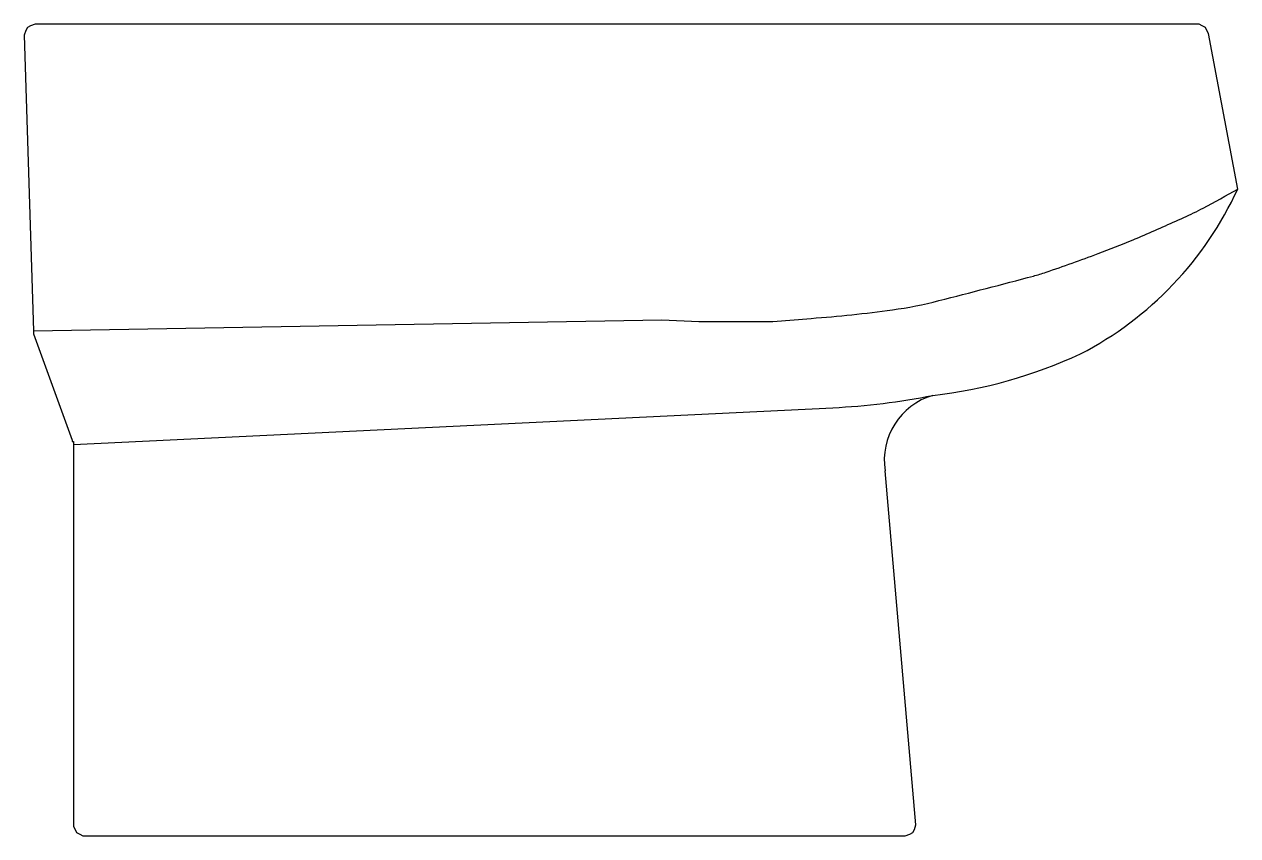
# Model space of a CAD drawing. Header units: millimetres. Extents: x -2979.702 to -2979.133, y 2969.732 to 2970.112.
import ezdxf

# ---------------------------------------------------------------- set-up
doc = ezdxf.new("R2010")
doc.units = ezdxf.units.MM
doc.header["$LTSCALE"] = 10
doc.layers.add('banheiro_louças', color=2, linetype='Continuous')

msp = doc.modelspace()

# ---------------------------------------------------------------- linework, layer by layer
at = {"layer": 'banheiro_louças'}
for p, q in [((-2979.700806141039, 2970.109150914343), (-2979.70152722645, 2970.10698765811)), ((-2979.70152722645, 2970.10698765811), (-2979.697200713983, 2969.968539259167)), ((-2979.700085055628, 2970.110593085165), (-2979.700806141039, 2970.109150914343)), ((-2979.698642884805, 2970.111314170577), (-2979.700085055628, 2970.110593085165)), ((-2979.696479628572, 2970.112035255988), (-2979.698642884805, 2970.111314170577)), ((-2979.151339057734, 2970.112035255988), (-2979.696479628572, 2970.112035255988)), ((-2979.696479628572, 2970.112035255988), (-2979.696479628572, 2970.112035255988)), ((-2979.149896886912, 2970.111314170577), (-2979.151339057734, 2970.112035255988)), ((-2979.148454716089, 2970.110593085165), (-2979.149896886912, 2970.111314170577)), ((-2979.147733630678, 2970.109150914343), (-2979.148454716089, 2970.110593085165)), ((-2979.147012545267, 2970.107708743521), (-2979.147733630678, 2970.109150914343)), ((-2979.147012545267, 2970.107708743521), (-2979.147012545267, 2970.107708743521)), ((-2979.133311922455, 2970.034879116994), (-2979.147012545267, 2970.107708743521)), ((-2979.697200713983, 2969.968539259167), (-2979.402997866229, 2969.973586857045)), ((-2979.402997866229, 2969.973586857045), (-2979.402997866229, 2969.973586857045)), ((-2979.402997866229, 2969.973586857045), (-2979.385691816361, 2969.972865771634)), ((-2979.385691816361, 2969.972865771634), (-2979.368385766494, 2969.972865771634)), ((-2979.368385766494, 2969.972865771634), (-2979.351079716625, 2969.972865771634)), ((-2979.351079716625, 2969.972865771634), (-2979.333052581347, 2969.974307942456)), ((-2979.697200713983, 2969.968539259167), (-2979.697200713983, 2969.968539259167)), ((-2979.697200713983, 2969.968539259167), (-2979.697200713983, 2969.967818173756)), ((-2979.697200713983, 2969.967818173756), (-2979.697200713983, 2969.967818173756)), ((-2979.697200713983, 2969.967818173756), (-2979.697200713983, 2969.967818173756)), ((-2979.697200713983, 2969.967818173756), (-2979.697200713983, 2969.967097088344)), ((-2979.697200713983, 2969.967097088344), (-2979.679173578704, 2969.917342194974)), ((-2979.678452493293, 2969.915178938741), (-2979.32295738559, 2969.932484988609)), ((-2979.32295738559, 2969.932484988609), (-2979.32295738559, 2969.932484988609)), ((-2979.679173578704, 2969.917342194974), (-2979.679173578704, 2969.917342194974)), ((-2979.679173578704, 2969.917342194974), (-2979.679173578704, 2969.916621109563)), ((-2979.679173578704, 2969.916621109563), (-2979.678452493293, 2969.916621109563)), ((-2979.678452493293, 2969.916621109563), (-2979.678452493293, 2969.915900024152)), ((-2979.678452493293, 2969.915900024152), (-2979.678452493293, 2969.915178938741)), ((-2979.678452493293, 2969.915178938741), (-2979.678452493293, 2969.736349756773)), ((-2979.298440481611, 2969.902920486751), (-2979.298440481611, 2969.902920486751)), ((-2979.284018773388, 2969.737070842184), (-2979.298440481611, 2969.902920486751)), ((-2979.678452493293, 2969.736349756773), (-2979.678452493293, 2969.736349756773)), ((-2979.678452493293, 2969.736349756773), (-2979.677731407882, 2969.734907585951)), ((-2979.677731407882, 2969.734907585951), (-2979.677010322471, 2969.733465415128)), ((-2979.677010322471, 2969.733465415128), (-2979.675568151648, 2969.732744329717)), ((-2979.675568151648, 2969.732744329717), (-2979.674125980826, 2969.732023244306)), ((-2979.674125980826, 2969.732023244306), (-2979.289066371266, 2969.732023244306)), ((-2979.289066371266, 2969.732023244306), (-2979.286903115032, 2969.732744329717)), ((-2979.289066371266, 2969.732023244306), (-2979.289066371266, 2969.732023244306)), ((-2979.286903115032, 2969.732744329717), (-2979.28546094421, 2969.733465415128)), ((-2979.28546094421, 2969.733465415128), (-2979.284739858799, 2969.734907585951)), ((-2979.284739858799, 2969.734907585951), (-2979.284018773388, 2969.737070842184))]:
    msp.add_line(p, q, dxfattribs=at)
msp.add_lwpolyline([(-2979.333052581347, 2969.974307942456, 0.0164798835523668), (-2979.295043194045, 2969.978302933523, 0.02831037337403519), (-2979.27320249222, 2969.982600424684, 0.002316413852845732), (-2979.229006414952, 2969.994145856332, 0.01711155594223731), (-2979.223087056144, 2969.995940504791, 0.006816092787467738), (-2979.198722848707, 2970.004620095029, 0.01001351876412975), (-2979.182345730414, 2970.011083298426, 0.004522083092933625), (-2979.178355096027, 2970.012793868429, 0.0009068623922623881), (-2979.158549911846, 2970.021539036888, 0.01715572826366854), (-2979.149421812498, 2970.025970211126, 0.00945399146573182), (-2979.133311922455, 2970.034879116994)], format="xyb", dxfattribs=at)
for centre, radius, start, end in [((-2979.282046361961, 2970.103028398158), 0.1636039670009368, 297.3578861545975, 335.3830158816189), ((-2979.301356585927, 2970.160901575786), 0.2240773292304815, 276.4751606711407, 294.9421149869169), ((-2979.336916738149, 2970.239200686176), 0.3070331947171081, 272.6058673926264, 281.4271360972435), ((-2979.267045190501, 2969.907795804134), 0.03177157571570731, 106.533911002903, 188.8268559801767)]:
    msp.add_arc(centre, radius, start, end, dxfattribs=at)

doc.saveas('drawing.dxf')
